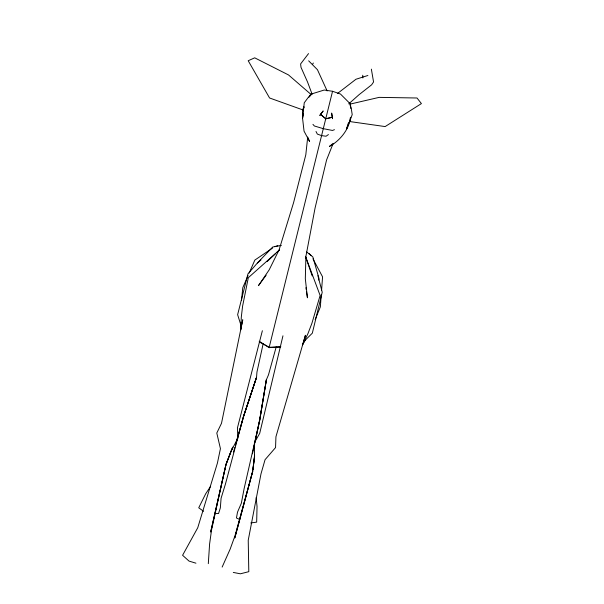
<?xml version="1.0" encoding="UTF-8"?>
<svg xmlns="http://www.w3.org/2000/svg" width="604" height="604" viewBox="0 0 604 604"><rect width="100%" height="100%" fill="white"/><g stroke="black" fill="none" stroke-linecap="round" stroke-linejoin="round"><path stroke-width="0.91" d="M350.275 117.916C349.195 129.558 339.591 141.004 329.429 146.432L333.197 143.314L326.59 159.939L315.084 207.95L305.896 256.421L305.322 278.761L307.436 297.78L306.477 291.377M350.426 106.802L350.463 104.024L340.482 94.043L332.547 91.279L324.25 90.026L310.758 94.201L308.863 97.229M208.304 563.66L209.603 543.97L211.551 529.889L226.055 464.174L232.48 447.587M321.252 294.699L320.346 306.915L315.152 319.667M321.6 289.995L322.566 276.836L312.97 258.874M318.769 280.105L318.935 278.24L312.864 256.964L306.689 251.966M241.509 300.513L242.77 287.715L248.055 275.628M254.631 455.801L252.948 469.92L254.556 455.265M307.708 137.01L305.805 154.798L293.589 202.627L279.108 249.792L269.195 269.822L258.452 285.654L266.13 275.228M350.773 117.289L350.229 121.623L385.141 126.576L421.411 103.594L417.017 97.999L379.131 97.372L350.463 104.024L350.803 108.478M303.442 113.635L302.566 118.263L304.046 131.151L309.588 141.517L308.025 137.765M252.48 453.793L259.66 419.72L266.372 379.795L268.47 374.91L276.179 346.975M253.688 448.561L254.662 443.993M255.054 442.158L259.728 420.225L266.372 379.795L259.728 420.225L244.137 488.553L241.336 503.275L237.508 512.132L236.451 518.005L239.818 519.538M263.163 343.752L256.957 372.056L256.534 377.357L243.548 416.224L235.938 443.208M282.959 335.809L259.697 433.37L254.495 442.528L254.45 457.575L252.472 472.101L234.79 537.99L252.842 470.803L235.024 535.695L230.177 549.066L222.144 567.088M321.532 135.809L269.105 347.655L259.237 341.252M316.005 131.483L317.342 134.08L321.577 135.628L332.547 91.279M262.37 330.72L237.447 427.866L237.78 438.391L230.803 451.724L225.775 465.495L210.683 532.026L226.055 464.174L232.797 447.066M233.537 452.011L234.82 447.481M235.341 445.676L243.85 415.809L256.534 377.357L243.548 416.224L225.481 483.932L221.087 498.27L220.347 507.881L218.542 513.574L214.85 513.355M348.433 122.831L346.485 129.135L352.215 114.647L351.218 108.259L349.308 102.914M303.993 106.606L302.763 109.875L302.566 118.263L304.257 102.778L308.123 97.591L312.306 93.756M249.18 273.031L254.843 260.075L272.464 248.146M304.023 107.399L302.763 109.875L269.565 97.976L248.199 60.732L254.699 57.825L288.508 74.941L310.758 94.201L309.497 96.678M312.411 64.583L313.333 63.012M302.377 345.005L305.647 339.471M210.63 486.341L205.692 493.778L198.731 507.79L203.556 511.301M308.531 53.597L300.618 63.926L300.996 67.331L307.557 82.046L312.041 94.02M281.373 245.39L272.691 247.021L257.395 263.004L247.965 273.846L237.629 314.684L241.306 326.379M304.288 341.132L312.328 333.166L322.226 292.223L317.9 275.673M267.172 261.524L275.416 253.771M276.791 252.48L279.539 249.897L248.319 277.697L242.589 306.19L241.298 317.123L240.837 329.006L242.755 319.75L221.502 423.291L216.798 433.045L220.43 448.659L217.417 463.087L197.742 527.76L182.589 555.28L189.037 561.093L195.938 563.185M348.734 103.88L358.965 94.768L371.634 84.809L373.559 81.978L371.369 69.15M257.395 263.004L260.92 260.03M337.477 93.507L355.983 79.237L367.904 75.492M328.433 134.556L326.047 136.232L321.577 135.628M334.465 129.686L332.472 130.456L323.299 128.667L314.352 125.979L312.947 124.356M274.767 246.591L277.817 245.737M250.766 522.981L256.67 522.128L257.047 506.492L256.149 497.605M269.105 347.655L280.822 346.59M270.154 347.209L280.46 347.172M233.303 572.433L240.384 573.8L248.803 571.671L248.229 540.255L260.988 473.868L265.05 459.704L275.552 447.587L275.937 436.76L305.428 335.265L302.808 344.34L307.942 333.612L311.898 323.336L320.12 295.469L305.465 256.315L312.215 275.93M259.282 341.932L268.38 346.772M308.931 253.438L311.226 255.613M308.644 60.83L317.44 69.702L327.149 90.955M332.381 117.886L331.649 113.039L332.51 118.694M305.926 287.715L306.198 289.543M240.551 322.461L240.905 329.792M362.732 75.243L362.861 77.961M320.49 114.262L319.803 115.545L323.2 110.947L320.49 114.262L325.745 118.784L332.494 117.229L325.745 118.784L320.49 114.262"/></g></svg>
